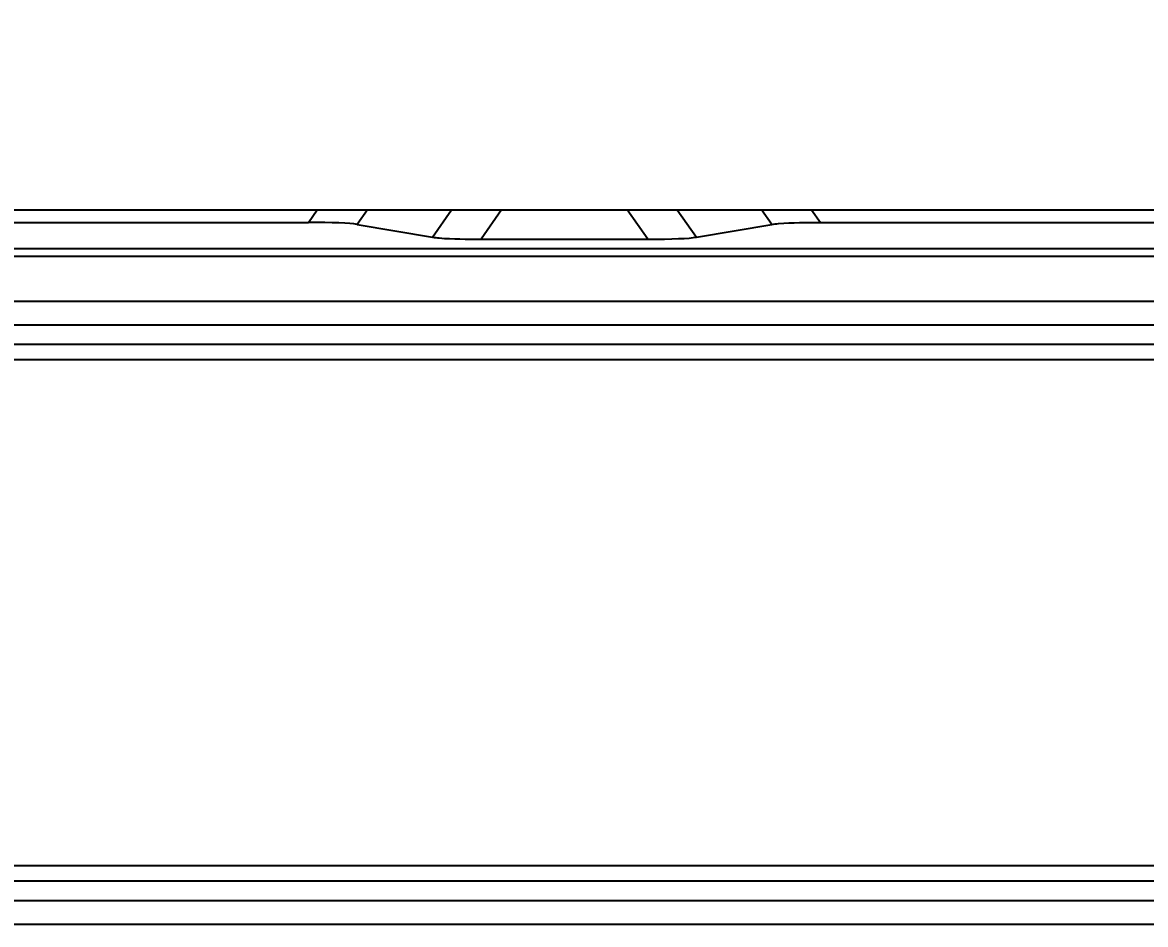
# Model space of a CAD drawing. Header units: millimetres. Extents: x 389 to 17466, y 310 to 5904.
# Drawn here: x 4813.6 to 4888.1, y 1586 to 1645.9 of the extents above; entities that cross this region are included whole.
import ezdxf

# ---------------------------------------------------------------- set-up
doc = ezdxf.new("R2010")
doc.units = ezdxf.units.MM
doc.layers.add('DIKE-5_20833-YOUDIM', color=7, linetype='Continuous')
doc.styles.get("Standard").update_dxf_attribs({"font": 'arial.ttf'})
doc.dimstyles.new('DIMSTYLE_14', dxfattribs={"dimtxt": 30, "dimasz": 20, "dimexe": 1.75, "dimexo": 0.875, "dimgap": 2, "dimtad": 1, "dimzin": 9, "dimdsep": 46, "dimtxsty": 'Standard', "dimblk": '_FILLED', "dimcen": 0.09, "dimadec": 0, "dimazin": 0, "dimtp": 0.05, "dimtm": 0.05, "dimtfac": 1, "dimtofl": 0, "dimtmove": 0, "dimatfit": 3, "dimldrblk": '_FILLED', "dimfxl": 1, "dimtolj": 1, "dimarcsym": 0})

# ---------------------------------------------------------------- blocks, each defined once
blk = doc.blocks.new('_FILLED')
at = {"color": 0, "linetype": 'ByBlock'}
blk.add_solid([(0, 0), (-1, 0.2), (-1, -0.2)], dxfattribs=at)
blk = doc.blocks.new('*D39')
at = {"layer": 'Defpoints', "color": 0, "linetype": 'Continuous', "transparency": 16777216}
for p in [(5134.538, 1678.6), (4564.538, 1608.482), (5134.538, 1608.482)]:
    blk.add_point(p, dxfattribs=at)
at = {"layer": 'DIKE-5_20833-YOUDIM', "color": 0, "linetype": 'Continuous', "lineweight": -2, "transparency": 16777216}
for p, q in [((4564.538, 1609.357), (4564.538, 1680.35)), ((5134.538, 1609.357), (5134.538, 1680.35)), ((4584.538, 1678.6), (5114.538, 1678.6))]:
    blk.add_line(p, q, dxfattribs=at)
at = {"layer": 'DIKE-5_20833-YOUDIM', "color": 0, "linetype": 'Continuous', "lineweight": -2, "transparency": 16777216, "xscale": 20, "yscale": 20, "zscale": 20, "rotation": 180}
blk.add_blockref('_FILLED', (4564.538, 1678.6), dxfattribs=at)
at = {"layer": 'DIKE-5_20833-YOUDIM', "color": 0, "linetype": 'Continuous', "lineweight": -2, "transparency": 16777216, "xscale": 20, "yscale": 20, "zscale": 20}
blk.add_blockref('_FILLED', (5134.538, 1678.6), dxfattribs=at)
at = {"layer": 'DIKE-5_20833-YOUDIM', "color": 0, "linetype": 'Continuous', "transparency": 16777216, "insert": (4849.538, 1700.02), "char_height": 30, "attachment_point": 5}
blk.add_mtext('\\A1;570 [1\'-10 1/2"]', dxfattribs=at)
blk = doc.blocks.new('*D42')
at = {"layer": 'Defpoints', "color": 0, "linetype": 'Continuous', "transparency": 16777216}
for p in [(5153.038, 1747.662), (4546.038, 1605.982), (5153.038, 1605.982)]:
    blk.add_point(p, dxfattribs=at)
at = {"layer": 'DIKE-5_20833-YOUDIM', "color": 0, "linetype": 'Continuous', "lineweight": -2, "transparency": 16777216}
for p, q in [((4546.038, 1606.857), (4546.038, 1749.412)), ((5153.038, 1606.857), (5153.038, 1749.412)), ((4566.038, 1747.662), (5133.038, 1747.662))]:
    blk.add_line(p, q, dxfattribs=at)
at = {"layer": 'DIKE-5_20833-YOUDIM', "color": 0, "linetype": 'Continuous', "lineweight": -2, "transparency": 16777216, "xscale": 20, "yscale": 20, "zscale": 20, "rotation": 180}
blk.add_blockref('_FILLED', (4546.038, 1747.662), dxfattribs=at)
at = {"layer": 'DIKE-5_20833-YOUDIM', "color": 0, "linetype": 'Continuous', "lineweight": -2, "transparency": 16777216, "xscale": 20, "yscale": 20, "zscale": 20}
blk.add_blockref('_FILLED', (5153.038, 1747.662), dxfattribs=at)
at = {"layer": 'DIKE-5_20833-YOUDIM', "color": 0, "linetype": 'Continuous', "transparency": 16777216, "insert": (4849.538, 1769.082), "char_height": 30, "attachment_point": 5}
blk.add_mtext('\\A1;607 [1\'-11 7/8"]', dxfattribs=at)

msp = doc.modelspace()

# ---------------------------------------------------------------- linework, layer by layer
at = {"color": 7, "linetype": 'Continuous'}
for p, q in [((4754.5375, 1633.482), (4944.5375, 1633.482)), ((4832.5508, 1632.6378), (4833.142, 1633.482)), ((4836.4643, 1633.482), (4835.783, 1632.5091)), ((4840.7747, 1631.6603), (4842.0503, 1633.482)), ((4845.3726, 1633.482), (4844.0069, 1631.5317)), ((4855.0681, 1631.5317), (4853.7024, 1633.482)), ((4857.0248, 1633.482), (4858.3003, 1631.6603)), ((4863.292, 1632.5091), (4862.6108, 1633.482)), ((4865.9331, 1633.482), (4866.5242, 1632.6378)), ((4754.5375, 1632.6378), (4832.5508, 1632.6378)), ((4835.783, 1632.5091), (4840.7747, 1631.6603)), ((4858.3003, 1631.6603), (4863.292, 1632.5091)), ((4866.5073, 1632.6378), (4944.5375, 1632.6378)), ((4843.9898, 1631.5317), (4855.0681, 1631.5317)), ((4762.1438, 1630.3995), (4936.8574, 1630.3995)), ((4936.6511, 1630.8988), (4762.3481, 1630.8988)), ((4787.0991, 1627.4233), (4911.976, 1627.4233)), ((4787.0991, 1625.8448), (4911.976, 1625.8448)), ((4911.976, 1624.5317), (4787.0991, 1624.5317)), ((4787.0991, 1623.5331), (4911.976, 1623.5331)), ((4891.6467, 1589.931), (4807.4283, 1589.931)), ((4807.4283, 1588.9324), (4891.6467, 1588.9324)), ((4891.6467, 1587.6193), (4807.4283, 1587.6193)), ((4891.6467, 1586.0408), (4807.4283, 1586.0408))]:
    msp.add_line(p, q, dxfattribs=at)
for centre, major_axis, start_param, end_param in [((4829.8014, 1632.2467), (6.22, 0.1734), 0.2761338, 1.1113599), ((4852.3187, 1631.9227), (6.22, -0.1734), -1.1113599, -0.2761338)]:
    msp.add_ellipse(centre, major_axis=major_axis, ratio=0.0563542, start_param=start_param, end_param=end_param, dxfattribs=at)
for points, knots in [([(4863.292, 1632.5091), (4863.441, 1632.5345), (4864.5108, 1632.6352), (4865.5853, 1632.6378), (4866.5073, 1632.6378)], [0, 0, 0, 0, 0.1408396, 1, 1, 1, 1]), ([(4840.7747, 1631.6603), (4840.9237, 1631.635), (4841.9935, 1631.5343), (4843.0679, 1631.5317), (4843.9898, 1631.5317)], [0, 0, 0, 0, 0.1408138, 1, 1, 1, 1])]:
    msp.add_open_spline(points, degree=3, knots=knots, dxfattribs=at)

# ---------------------------------------------------------------- dimensions: what is measured, and where the dimension line sits
at = {"layer": 'DIKE-5_20833-YOUDIM', "linetype": 'Continuous'}
dim = msp.add_linear_dim(base=(5153.0375, 1747.6619), p1=(4546.0375, 1605.982), p2=(5153.0375, 1605.982), dimstyle='DIMSTYLE_14', override={"dimpost": '<>', "dimtol": 0, "dimtp": 0.08, "dimtm": 0.08}, dxfattribs=at)
dim.commit()
dim.dimension.update_dxf_attribs({"geometry": '*D42', "text_midpoint": (4849.5375, 1747.6619), "dimtype": 160})
dim = msp.add_linear_dim(base=(5134.5375, 1678.6), p1=(4564.5375, 1608.482), p2=(5134.5375, 1608.482), dimstyle='DIMSTYLE_14', override={"dimpost": '<>', "dimtol": 0, "dimtp": 0.08, "dimtm": 0.08}, dxfattribs=at)
dim.commit()
dim.dimension.update_dxf_attribs({"geometry": '*D39', "text_midpoint": (4849.5375, 1700.0202)})

doc.saveas('drawing.dxf')
